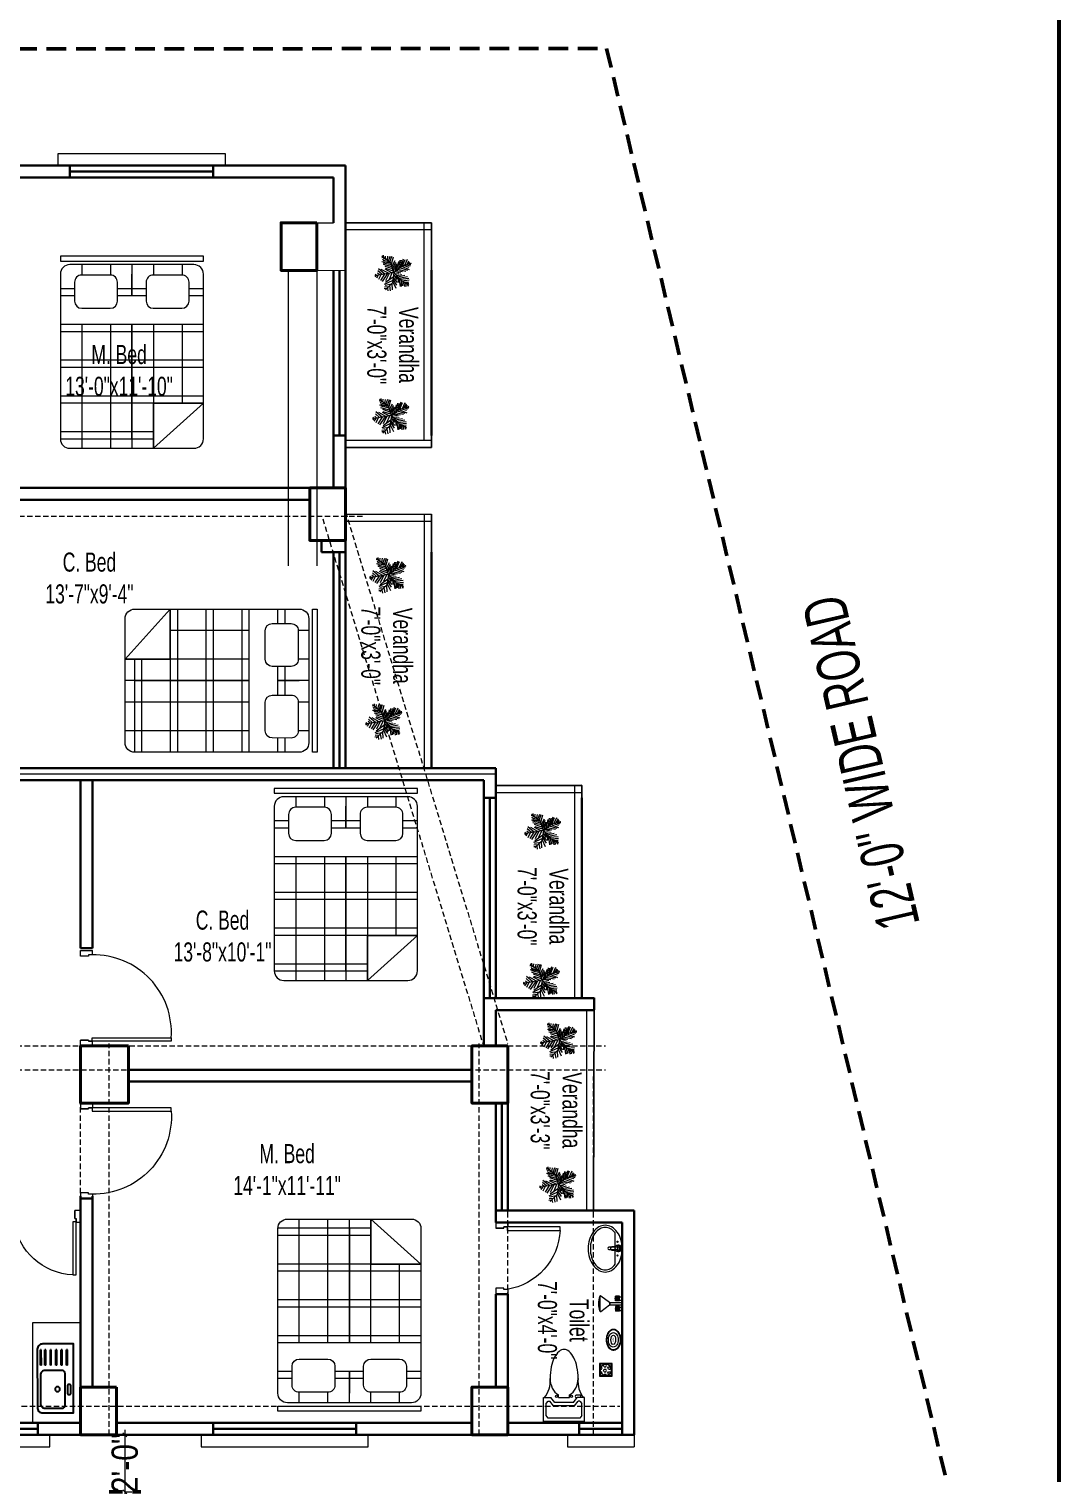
# Model space of a CAD drawing. Header units: inches. Extents: x 64086 to 138972, y -13497 to 16809.
# Drawn here: x 99432 to 99865, y -11975 to -11370 of the extents above; entities that cross this region are included whole.
import ezdxf

# ---------------------------------------------------------------- set-up
doc = ezdxf.new("R2010")
doc.units = ezdxf.units.IN
doc.header["$LTSCALE"] = 0.5
doc.header["$MEASUREMENT"] = 0
doc.header["$PDMODE"] = 2
doc.linetypes.add('DASHED', pattern=[0.75, 0.5, -0.25])
doc.layers.get('0').update_dxf_attribs({"lineweight": 13})
for name, color, linetype, lineweight in [('A-TOIL', 6, 'Continuous', 15), ('BEAM 2', 87, 'Continuous', 15), ('Boundary', 6, 'DASHED', 50), ('BOX', 253, 'Continuous', 15), ('Column', 1, 'Continuous', 40), ('DIM', 5, 'Continuous', 13), ('DOOR', 30, 'Continuous', 20), ('e-tv+tel', 5, 'Continuous', 25), ('eq1', 113, 'Continuous', 25), ('f2', 94, 'Continuous', 25), ('fixture', 24, 'Continuous', 13), ('fur', 42, 'Continuous', 15), ('P-BASIN1', 6, 'Continuous', 15), ('P-COMMODE', 6, 'Continuous', 15), ('P-FLOOR-DRAIN', 4, 'Continuous', 15), ('P-SHOWER', 7, 'Continuous', 15), ('P.cap', 4, 'Continuous', 20), ('plant', 70, 'Continuous', 5), ('railing', 30, 'Continuous', 15), ('Raling', 35, 'Continuous', 20), ('TEXT', 7, 'Continuous', 13), ('Text-2', 7, 'Continuous', 18), ('TEXT-IN', 7, 'Continuous', 15), ('text-s2', 7, 'Continuous', 20), ('WALL', 7, 'Continuous', 30), ('WALL-0', 7, 'Continuous', 18), ('Wall_20', 253, 'Continuous', 20)]:
    doc.layers.add(name, color=color, linetype=linetype, lineweight=lineweight)
doc.layers.add('FURNITURE', color=157, linetype='Continuous')
doc.styles.add('1', font='ARIALN.TTF')
doc.styles.get("Standard").update_dxf_attribs({"font": 'ARIALNB.TTF'})
doc.styles.add('STYLE1', font='ARIALN.TTF', dxfattribs={"width": 0.8})
doc.dimstyles.new('1_8', dxfattribs={"dimtxt": 5, "dimasz": 1.5, "dimexe": 0.18, "dimexo": 0.0625, "dimgap": 0.125, "dimtad": 0, "dimdec": 0, "dimzin": 3, "dimdsep": 46, "dimlunit": 4, "dimtxsty": 'STYLE1', "dimblk": 'D', "dimcen": 3, "dimse1": 1, "dimse2": 1, "dimclrt": 7, "dimadec": 0, "dimazin": 0, "dimtfac": 1, "dimtdec": 0, "dimtix": 1, "dimtmove": 0, "dimatfit": 3, "dimldrblk": 'OPEN90', "dimfxl": 1, "dimtvp": 0.75, "dimtolj": 1, "dimtzin": 0, "dimarcsym": 0})
doc.dimstyles.new('DIM-1-2', dxfattribs={"dimtxt": 8, "dimasz": 1.75, "dimexe": 3, "dimexo": 2, "dimgap": 3, "dimtad": 0, "dimdec": 0, "dimzin": 3, "dimdsep": 46, "dimlunit": 4, "dimtxsty": '1', "dimblk": 'OBLIQUE', "dimcen": 1, "dimdle": 2, "dimclrd": 256, "dimclre": 256, "dimclrt": 256, "dimadec": 0, "dimazin": 0, "dimtfac": 0.75, "dimtdec": 0, "dimtmove": 1, "dimatfit": 3, "dimldrblk": 'OBLIQUE', "dimfxl": 1, "dimtolj": 1, "dimtzin": 0, "dimlwd": -1, "dimlwe": -1, "dimarcsym": 0})
pattern_1 = [(225, (19362.28457, 30685.39488), (-0.0883883476, 0.0883883476), [])]

# ---------------------------------------------------------------- blocks, each defined once
blk = doc.blocks.new('door-3')
at = {"layer": 'railing'}
for p, q in [((98873.42, -21113.88), (98873.42, -21080.69)), ((98873.42, -21080.69), (98874.85, -21080.69)), ((98874.85, -21080.69), (98874.85, -21113.88)), ((98836.75, -21118.64), (98836.75, -21113.64)), ((98838.65, -21113.64), (98836.75, -21113.64)), ((98838.66, -21113.88), (98838.66, -21115.31)), ((98838.66, -21113.88), (98838.66, -21115.31)), ((98874.85, -21113.88), (98873.42, -21113.88)), ((98876.75, -21113.64), (98874.85, -21113.64)), ((98874.85, -21113.88), (98874.85, -21115.31)), ((98874.85, -21115.31), (98874.85, -21113.88)), ((98876.75, -21113.64), (98876.75, -21118.64)), ((98839.13, -21118.64), (98836.75, -21118.64)), ((98838.66, -21115.31), (98839.13, -21115.31)), ((98839.13, -21115.31), (98839.13, -21118.64)), ((98839.13, -21115.31), (98839.13, -21118.64)), ((98874.37, -21115.31), (98874.37, -21118.64)), ((98874.37, -21118.64), (98874.37, -21115.31)), ((98874.37, -21115.31), (98874.85, -21115.31)), ((98876.75, -21118.64), (98874.37, -21118.64))]:
    blk.add_line(p, q, dxfattribs=at)
blk.add_arc((98871.12, -21113.08), 32.47, 85.93431, 181.41618, dxfattribs=at)
blk = doc.blocks.new('toilet d')
at = {"layer": 'railing'}
for p, q in [((98951.72, -21113.88), (98951.72, -21091.64)), ((98951.72, -21091.64), (98953.15, -21091.64)), ((98953.15, -21091.64), (98953.15, -21113.88)), ((98925.06, -21118.64), (98925.06, -21113.64)), ((98927, -21113.64), (98925.06, -21113.64)), ((98926.96, -21113.88), (98926.96, -21115.31)), ((98926.96, -21113.88), (98926.96, -21115.31)), ((98953.15, -21113.88), (98951.72, -21113.88)), ((98955.06, -21113.64), (98953.15, -21113.64)), ((98953.15, -21113.88), (98953.15, -21115.31)), ((98953.15, -21115.31), (98953.15, -21113.88)), ((98955.06, -21113.64), (98955.06, -21118.64)), ((98927.44, -21118.64), (98925.06, -21118.64)), ((98926.96, -21115.31), (98927.44, -21115.31)), ((98927.44, -21115.31), (98927.44, -21118.64)), ((98927.44, -21115.31), (98927.44, -21118.64)), ((98952.68, -21115.31), (98952.68, -21118.64)), ((98952.68, -21118.64), (98952.68, -21115.31)), ((98952.68, -21115.31), (98953.15, -21115.31)), ((98955.06, -21118.64), (98952.68, -21118.64))]:
    blk.add_line(p, q, dxfattribs=at)
blk.add_arc((98953.17, -21118.15), 26.55, 93.11199, 170.74057, dxfattribs=at)
blk = doc.blocks.new('_Oblique')
at = {"color": 0, "linetype": 'ByBlock', "lineweight": -2}
blk.add_line((-0.5, -0.5), (0.5, 0.5), dxfattribs=at)
blk = doc.blocks.new('*D38')
at = {"layer": 'Defpoints', "color": 0, "ltscale": 3, "transparency": 16777216}
for p in [(99472.18, -11959.12), (99472.18, -11983.05), (99472.18, -11983.05)]:
    blk.add_point(p, dxfattribs=at)
at = {"layer": 'TEXT', "ltscale": 3, "transparency": 16777216}
for p, q in [((99472.18, -11959.12), (99469.18, -11959.12)), ((99472.18, -11957.12), (99472.18, -11985.05)), ((99472.18, -11983.05), (99475.18, -11983.05))]:
    blk.add_line(p, q, dxfattribs=at)
at = {"layer": 'TEXT', "ltscale": 3, "transparency": 16777216, "xscale": 1.75, "yscale": 1.75, "zscale": 1.75}
for p, rotation in [((99472.18, -11959.12), 90), ((99472.18, -11983.05), 270)]:
    blk.add_blockref('_Oblique', p, dxfattribs=dict(at, rotation=rotation))
at = {"layer": 'TEXT', "ltscale": 3, "transparency": 16777216, "insert": (99472.18, -11971.08), "char_height": 11, "attachment_point": 5, "rotation": 90, "style": '1'}
blk.add_mtext('\\A1;2\'-0"', dxfattribs=at)
blk = doc.blocks.new('*D39')
at = {"layer": 'Defpoints', "color": 0, "ltscale": 3, "transparency": 16777216}
for p in [(99685.68, -11959.12), (98498.68, -11966.12), (99685.68, -11999.12)]:
    blk.add_point(p, dxfattribs=at)
at = {"layer": 'TEXT', "ltscale": 3, "transparency": 16777216}
for p, q in [((98498.68, -11997.12), (98498.68, -12002.12)), ((99685.68, -11997.12), (99685.68, -12002.12)), ((98496.68, -11999.12), (99070.17, -11999.12)), ((99687.68, -11999.12), (99114.19, -11999.12))]:
    blk.add_line(p, q, dxfattribs=at)
at = {"layer": 'TEXT', "ltscale": 3, "transparency": 16777216, "xscale": 1.75, "yscale": 1.75, "zscale": 1.75, "rotation": 180}
blk.add_blockref('_Oblique', (98498.68, -11999.12), dxfattribs=at)
at = {"layer": 'TEXT', "ltscale": 3, "transparency": 16777216, "xscale": 1.75, "yscale": 1.75, "zscale": 1.75}
blk.add_blockref('_Oblique', (99685.68, -11999.12), dxfattribs=at)
at = {"layer": 'TEXT', "ltscale": 3, "transparency": 16777216, "insert": (99092.18, -11999.12), "char_height": 11, "attachment_point": 5, "style": '1'}
blk.add_mtext('\\A1;98\'-11"', dxfattribs=at)
blk = doc.blocks.new('*D40')
at = {"layer": 'Defpoints', "color": 0, "ltscale": 3, "transparency": 16777216}
for p in [(99685.68, -11959.12), (99724.83, -11983.03), (99685.68, -12000.12)]:
    blk.add_point(p, dxfattribs=at)
at = {"layer": 'TEXT', "ltscale": 3, "transparency": 16777216}
for p, q in [((99685.68, -12000.12), (99683.93, -12000.12)), ((99685.68, -11998.12), (99685.68, -12003.12)), ((99724.83, -12000.12), (99685.68, -12000.12)), ((99724.83, -11998.12), (99724.83, -12003.12)), ((99724.83, -12000.12), (99726.58, -12000.12))]:
    blk.add_line(p, q, dxfattribs=at)
at = {"layer": 'TEXT', "ltscale": 3, "transparency": 16777216, "xscale": 1.75, "yscale": 1.75, "zscale": 1.75}
blk.add_blockref('_Oblique', (99685.68, -12000.12), dxfattribs=at)
at = {"layer": 'TEXT', "ltscale": 3, "transparency": 16777216, "xscale": 1.75, "yscale": 1.75, "zscale": 1.75, "rotation": 180}
blk.add_blockref('_Oblique', (99724.83, -12000.12), dxfattribs=at)
at = {"layer": 'TEXT', "ltscale": 3, "transparency": 16777216, "insert": (99693.25, -12000.12), "char_height": 11, "attachment_point": 5, "style": '1'}
blk.add_mtext('\\A1;3\'-3"', dxfattribs=at)
blk = doc.blocks.new('lilklkl')
at = {"color": 23}
for p, q in [((19201.27, -4998.29), (19141.27, -4998.29)), ((19141.27, -4998.29), (19141.27, -5000.29)), ((19201.27, -5000.29), (19201.27, -4998.29)), ((19141.27, -5000.29), (19201.27, -5000.29)), ((19141.27, -5005.79), (19141.27, -5074.79)), ((19167.27, -5001.79), (19145.27, -5001.79)), ((19197.27, -5001.79), (19162.27, -5001.79)), ((19171.27, -5001.79), (19171.27, -5014.9)), ((19171.27, -5014.9), (19171.27, -5005.79)), ((19201.27, -5074.79), (19201.27, -5005.79)), ((19171.27, -5074.79), (19171.27, -5026.9)), ((19171.27, -5026.9), (19171.27, -5078.79)), ((19145.27, -5078.79), (19175.27, -5078.79)), ((19175.27, -5078.79), (19197.27, -5078.79))]:
    blk.add_line(p, q, dxfattribs=at)
at = {"color": 33}
for p, q in [((19150.27, -5001.79), (19150.27, -5006.19)), ((19162.27, -5001.79), (19162.27, -5006.19)), ((19180.27, -5001.79), (19180.27, -5006.19)), ((19192.27, -5001.79), (19192.27, -5006.19)), ((19147.23, -5011.9), (19141.27, -5011.9)), ((19171.27, -5011.9), (19165.21, -5011.9)), ((19177.23, -5011.9), (19171.27, -5011.9)), ((19201.27, -5011.9), (19195.21, -5011.9)), ((19147.24, -5014.9), (19141.27, -5014.9)), ((19171.27, -5014.9), (19165.2, -5014.9)), ((19177.24, -5014.9), (19171.27, -5014.9)), ((19201.27, -5014.9), (19195.2, -5014.9)), ((19171.27, -5026.9), (19141.27, -5026.9)), ((19171.27, -5029.9), (19141.27, -5029.9)), ((19150.27, -5026.9), (19150.27, -5078.79)), ((19162.27, -5026.9), (19162.27, -5078.79)), ((19201.27, -5026.9), (19171.27, -5026.9)), ((19201.27, -5029.9), (19171.27, -5029.9)), ((19180.27, -5026.9), (19180.27, -5078.79)), ((19192.27, -5026.9), (19192.27, -5059.9)), ((19171.27, -5041.9), (19141.27, -5041.9)), ((19201.27, -5041.9), (19171.27, -5041.9)), ((19171.27, -5044.9), (19141.27, -5044.9)), ((19201.27, -5044.9), (19171.27, -5044.9)), ((19171.27, -5056.9), (19141.27, -5056.9)), ((19171.27, -5059.9), (19141.27, -5059.9)), ((19201.27, -5056.9), (19171.27, -5056.9)), ((19201.27, -5059.9), (19171.27, -5059.9)), ((19171.27, -5071.9), (19141.27, -5071.9)), ((19180.27, -5071.9), (19171.27, -5071.9)), ((19171.27, -5074.9), (19141.27, -5074.9)), ((19180.27, -5074.9), (19171.27, -5074.9))]:
    blk.add_line(p, q, dxfattribs=at)
at = {"color": 40}
for p, q in [((19147.23, -5009.2), (19147.24, -5017.1)), ((19162.21, -5006.19), (19150.23, -5006.19)), ((19165.2, -5017.09), (19165.21, -5009.2)), ((19177.23, -5009.2), (19177.24, -5017.1)), ((19192.21, -5006.19), (19180.23, -5006.19)), ((19195.2, -5017.09), (19195.21, -5009.2)), ((19150.24, -5020.09), (19162.2, -5020.09)), ((19180.24, -5020.09), (19192.2, -5020.09))]:
    blk.add_line(p, q, dxfattribs=at)
at = {"color": 23}
for centre, start, end in [((19145.27, -5005.79), 90, 180), ((19197.27, -5005.79), 0, 90), ((19145.27, -5074.79), 180, 270), ((19197.27, -5074.79), 270, 0)]:
    blk.add_arc(centre, 4, start, end, dxfattribs=at)
at = {"color": 40}
for centre, start, end in [((19150.23, -5009.19), 90, 180.14142), ((19162.21, -5009.19), 359.89747, 90), ((19180.23, -5009.19), 90, 180.14142), ((19192.21, -5009.19), 359.89747, 90), ((19150.24, -5017.09), 180.14142, 270), ((19162.2, -5017.09), 270, 359.89747), ((19180.24, -5017.09), 180.14142, 270), ((19192.2, -5017.09), 270, 359.89747)]:
    blk.add_arc(centre, 3, start, end, dxfattribs=at)
at = {"layer": 'DOOR'}
for p, q in [((19201.27, -5059.9), (19180.27, -5078.79)), ((19180.27, -5078.79), (19180.27, -5059.9)), ((19180.27, -5059.9), (19201.27, -5059.9))]:
    blk.add_line(p, q, dxfattribs=at)
blk = doc.blocks.new('A$C32C23EB6')
at = {"layer": 'fur'}
blk.add_blockref('lilklkl', (-19141.27, 5078.79), dxfattribs=at)
blk = doc.blocks.new('p-basin11')
at = {"lineweight": 13}
for p, q in [((-7.44, 1.49), (7.15, 1.49)), ((-0.49, 4.45), (-0.49, 0.85)), ((0.5, 0.86), (0.5, 4.45))]:
    blk.add_line(p, q, dxfattribs=at)
for centre, radius in [((-3.35, 0.44), 0.298), ((-0.08, 2.58), 0.99), ((0, 0), 0.495), ((3.06, 0.44), 0.298)]:
    blk.add_circle(centre, radius, dxfattribs=at)
for centre, radius, start, end in [((-0.15, -0.85), 14.92, 90, 106.76473), ((-0.15, -0.85), 14.92, 73.23527, 90), ((-5.2, 6.16), 5.84, 150.3366, 180), ((-2.77, 4.78), 8.63, 126.02737, 150.3366), ((-5.2, 6.16), 4.85, 150.3366, 180), ((-5.2, 6.16), 4.85, 150.3366, 180), ((-2.77, 4.78), 7.64, 126.02737, 150.3366), ((-2.77, 4.78), 7.64, 126.02737, 150.3366), ((-1.18, 2.6), 11.33, 106.76473, 126.02737), ((-1.18, 2.6), 10.34, 106.76473, 126.02737), ((-1.18, 2.6), 10.34, 106.76473, 126.02737), ((-0.15, -0.85), 13.93, 90, 106.76473), ((-0.15, -0.85), 13.93, 90, 106.76473), ((-0.15, -0.85), 13.93, 73.23527, 90), ((-0.15, -0.85), 13.93, 73.23527, 90), ((0.89, 2.6), 10.34, 53.97263, 73.23527), ((0.89, 2.6), 10.34, 53.97263, 73.23527), ((0.89, 2.6), 11.33, 53.97263, 73.23527), ((2.48, 4.78), 7.64, 29.6634, 53.97263), ((2.48, 4.78), 8.63, 29.6634, 53.97263), ((4.9, 6.16), 4.85, 0, 29.6634), ((4.9, 6.16), 4.85, 360, 29.6634), ((4.9, 6.16), 5.84, 0, 29.6634), ((-5.2, 6.16), 5.84, 180, 209.6634), ((-2.77, 7.54), 8.63, 209.6634, 233.97263), ((-5.2, 6.16), 4.85, 180, 209.6634), ((-2.77, 7.54), 7.64, 209.6634, 232.29998), ((-1.18, 9.72), 11.33, 233.97263, 253.23527), ((0, 0), 1.48, 109.6514, 70.3603), ((0, 0), 0.99, 120.3431, 59.7554), ((0, 4.45), 0.495, 0, 180), ((0.89, 9.72), 11.33, 286.76473, 306.02737), ((2.48, 7.54), 7.64, 307.70002, 330.3366), ((2.48, 7.54), 8.63, 306.02737, 330.3366), ((4.9, 6.16), 4.85, 330.3366, 0), ((4.9, 6.16), 5.84, 330.3366, 0), ((-0.15, 13.16), 14.92, 253.23527, 270), ((-0.15, 13.16), 14.92, 270, 286.76473)]:
    blk.add_arc(centre, radius, start, end, dxfattribs=at)
blk = doc.blocks.new('pp-sh')
at = {"ltscale": 0.01}
h = blk.add_hatch(dxfattribs=at)
h.set_pattern_fill('ANSI31', color=256, style=0)
h.set_pattern_definition(pattern_1)
h.paths.add_polyline_path([(18743.58, 25839.35), (18749.1, 25839.35, 0.199471)])
h = blk.add_hatch(dxfattribs=at)
h.set_pattern_fill('ANSI31', color=256, style=0)
h.set_pattern_definition(pattern_1)
h.paths.add_polyline_path([(18745.89, 25835.65), (18746.8, 25835.65, -0.163612), (18746.84, 25835.78), (18745.84, 25835.78, -0.163612)])
for p, q in [((18743.4, 25839), (18745.84, 25835.78)), ((18749.1, 25839.35), (18743.58, 25839.35)), ((18749.28, 25839), (18746.84, 25835.78)), ((18745.28, 25833.51), (18743.51, 25833.51)), ((18743.51, 25832.08), (18743.51, 25833.51)), ((18743.95, 25832.08), (18743.95, 25833.51)), ((18744.54, 25833.62), (18744.26, 25833.62)), ((18744.26, 25833.59), (18744.26, 25833.62)), ((18744.4, 25833.59), (18744.4, 25833.62)), ((18744.4, 25832.08), (18744.4, 25833.51)), ((18744.54, 25833.59), (18744.54, 25833.62)), ((18744.84, 25832.08), (18744.84, 25833.51)), ((18745.28, 25832.08), (18745.28, 25833.51)), ((18746.84, 25835.78), (18745.84, 25835.78)), ((18746.8, 25835.65), (18745.89, 25835.65)), ((18745.89, 25835.65), (18745.89, 25831.13)), ((18746.8, 25835.65), (18746.8, 25831.13)), ((18747.4, 25832.08), (18747.4, 25833.51)), ((18747.4, 25833.51), (18749.17, 25833.51)), ((18747.84, 25832.08), (18747.84, 25833.51)), ((18748.15, 25833.59), (18748.15, 25833.62)), ((18748.15, 25833.62), (18748.42, 25833.62)), ((18748.29, 25833.59), (18748.29, 25833.62)), ((18748.29, 25832.08), (18748.29, 25833.51)), ((18748.42, 25833.59), (18748.42, 25833.62)), ((18748.73, 25832.08), (18748.73, 25833.51)), ((18749.17, 25832.08), (18749.17, 25833.51)), ((18745.28, 25832.08), (18743.51, 25832.08)), ((18743.8, 25832.04), (18743.8, 25831.13)), ((18748.88, 25831.13), (18743.8, 25831.13)), ((18744.99, 25832.04), (18744.99, 25831.13)), ((18746.8, 25831.13), (18745.89, 25831.13)), ((18747.4, 25832.08), (18749.17, 25832.08)), ((18747.69, 25832.04), (18747.69, 25831.13)), ((18748.88, 25832.04), (18748.88, 25831.13))]:
    blk.add_line(p, q, dxfattribs=at)
for centre, radius, start, end in [((18743.58, 25839.13), 0.222, 90, 216.0286), ((18746.34, 25832.71), 7.19, 67.4384, 112.5616), ((18749.1, 25839.13), 0.222, 323.9714, 90), ((18743.73, 25832.87), 0.68, 70.9882, 109.0118), ((18743.73, 25833.55), 0, 152.3346, 180), ((18744.4, 25832.37), 1.22, 68.7379, 111.2621), ((18744.18, 25832.87), 0.68, 70.9882, 109.0118), ((18744.62, 25832.87), 0.68, 70.9882, 109.0118), ((18745.06, 25832.87), 0.68, 70.9882, 109.0118), ((18745.67, 25835.65), 0.222, 0, 37.1678), ((18747.02, 25835.65), 0.222, 142.8322, 180), ((18747.62, 25832.87), 0.68, 70.9882, 109.0118), ((18748.29, 25832.37), 1.22, 68.7379, 111.2621), ((18748.06, 25832.87), 0.68, 70.9882, 109.0118), ((18748.51, 25832.87), 0.68, 70.9882, 109.0118), ((18748.95, 25832.87), 0.68, 70.9882, 109.0118), ((18748.95, 25833.55), 0, 0, 27.6654), ((18743.73, 25832.72), 0.68, 250.9882, 289.0118), ((18744.18, 25832.72), 0.68, 250.9882, 289.0118), ((18744.62, 25832.72), 0.68, 250.9882, 289.0118), ((18745.06, 25832.72), 0.68, 250.9882, 289.0118), ((18747.62, 25832.72), 0.68, 250.9882, 289.0118), ((18748.06, 25832.72), 0.68, 250.9882, 289.0118), ((18748.51, 25832.72), 0.68, 250.9882, 289.0118), ((18748.95, 25832.72), 0.68, 250.9882, 289.0118)]:
    blk.add_arc(centre, radius, start, end, dxfattribs=at)
blk = doc.blocks.new('RY')
at = {"layer": 'fixture'}
for p, q in [((227073.05, -59649.09), (227072.37, -59649.09)), ((227073.05, -59649.32), (227072.43, -59649.32)), ((227073.05, -59649.54), (227072.48, -59649.54)), ((227073.05, -59652.62), (227073.05, -59649.09)), ((227072.39, -59652.62), (227073.05, -59652.62)), ((227073.05, -59652.4), (227072.45, -59652.4)), ((227073.05, -59652.18), (227072.49, -59652.18)), ((227073.05, -59649.76), (227072.52, -59649.76)), ((227073.05, -59651.96), (227072.54, -59651.96)), ((227073.05, -59649.98), (227072.56, -59649.98)), ((227073.05, -59651.74), (227072.57, -59651.74)), ((227073.05, -59650.2), (227072.59, -59650.2)), ((227073.05, -59651.52), (227072.59, -59651.52)), ((227073.05, -59650.42), (227072.61, -59650.42)), ((227073.05, -59651.3), (227072.61, -59651.3)), ((227073.05, -59650.64), (227072.62, -59650.64)), ((227073.05, -59651.08), (227072.62, -59651.08)), ((227073.05, -59650.86), (227072.63, -59650.86))]:
    blk.add_line(p, q, dxfattribs=at)
at = {"layer": 'fixture', "color": 37}
blk.add_ellipse((227069.56, -59650.94), major_axis=(0.03, 1.96), ratio=0.508227, dxfattribs=at)
at = {"layer": 'fixture'}
for points, knots in [([(227069.67, -59655.34), (227070.14, -59655.34), (227070.61, -59655.17), (227071.49, -59654.46), (227071.88, -59653.92), (227072.44, -59652.6), (227072.61, -59651.83), (227072.64, -59650.26), (227072.52, -59649.46), (227072.02, -59648.09), (227071.65, -59647.51), (227070.8, -59646.71), (227070.32, -59646.49), (227069.39, -59646.39), (227068.91, -59646.52), (227068.01, -59647.13), (227067.6, -59647.62), (227066.98, -59648.88), (227066.78, -59649.63), (227066.67, -59651.2), (227066.76, -59652), (227067.19, -59653.43), (227067.53, -59654.05), (227068.36, -59654.94), (227068.83, -59655.21), (227069.42, -59655.33), (227069.54, -59655.34), (227069.67, -59655.34)], [0, 0, 0, 0, 0.512242, 0.512242, 1.024485, 1.024485, 1.536727, 1.536727, 2.04897, 2.04897, 2.561212, 2.561212, 3.073455, 3.073455, 3.585697, 3.585697, 4.09794, 4.09794, 4.610182, 4.610182, 5.122425, 5.122425, 5.634667, 5.634667, 6.14691, 6.14691, 6.283185, 6.283185, 6.283185, 6.283185]), ([(227069.67, -59655.14), (227070.05, -59655.14), (227070.44, -59655.01), (227071.19, -59654.47), (227071.55, -59654.05), (227072.1, -59652.97), (227072.3, -59652.32), (227072.46, -59650.96), (227072.43, -59650.24), (227072.15, -59648.92), (227071.9, -59648.32), (227071.27, -59647.37), (227070.89, -59647.03), (227070.12, -59646.65), (227069.74, -59646.59), (227068.97, -59646.73), (227068.58, -59646.93), (227067.86, -59647.63), (227067.53, -59648.13), (227067.07, -59649.31), (227066.93, -59650), (227066.89, -59651.43), (227067, -59652.18), (227067.43, -59653.43), (227067.73, -59653.96), (227068.41, -59654.72), (227068.79, -59654.96), (227069.34, -59655.12), (227069.5, -59655.14), (227069.67, -59655.14)], [0, 0, 0, 0, 0.466932, 0.466932, 0.933864, 0.933864, 1.400796, 1.400796, 1.867727, 1.867727, 2.334659, 2.334659, 2.801591, 2.801591, 3.268523, 3.268523, 3.735455, 3.735455, 4.202387, 4.202387, 4.669318, 4.669318, 5.165008, 5.165008, 5.62593, 5.62593, 6.080806, 6.080806, 6.283185, 6.283185, 6.283185, 6.283185])]:
    blk.add_open_spline(points, degree=3, knots=knots, dxfattribs=at)
at = {"layer": 'fixture', "color": 37}
blk.add_open_spline([(227069.6, -59647.92), (227069.34, -59647.91), (227069.09, -59647.98), (227068.25, -59648.39), (227067.93, -59648.94), (227067.55, -59650.04), (227067.47, -59650.66), (227067.53, -59651.62), (227067.59, -59651.97), (227067.78, -59652.58), (227067.9, -59652.86), (227068.21, -59653.33), (227068.41, -59653.53), (227068.88, -59653.84), (227069.16, -59653.93), (227069.74, -59653.97), (227070.04, -59653.9), (227070.53, -59653.65), (227070.73, -59653.47), (227071.05, -59653.09), (227071.17, -59652.88), (227071.47, -59652.22), (227071.57, -59651.72), (227071.64, -59650.73), (227071.6, -59650.22), (227071.4, -59649.43), (227071.28, -59649.13), (227070.94, -59648.58), (227070.71, -59648.32), (227070.17, -59648.01), (227069.9, -59647.92), (227069.6, -59647.92)], degree=3, knots=[0, 0, 0, 0, 0.251826, 0.251826, 0.981976, 0.981976, 1.712126, 1.712126, 2.138681, 2.138681, 2.508948, 2.508948, 2.825837, 2.825837, 3.120106, 3.120106, 3.414376, 3.414376, 3.708645, 3.708645, 4.002915, 4.002915, 4.608496, 4.608496, 5.214077, 5.214077, 5.606251, 5.606251, 5.998425, 5.998425, 6.283185, 6.283185, 6.283185, 6.283185], dxfattribs=at)
at = {"layer": 'fixture', "color": 37, "text_generation_flag": 4}
blk.add_text('Lux ', height=0.75, rotation=90, dxfattribs=at).set_placement((227069.24, -59651.81))
blk = doc.blocks.new('*X21')
at = {"color": 0}
for p, q in [((349.22, 2157.49), (349.37, 2157.49)), ((349.37, 2156.4), (349.69, 2156.94)), ((349.69, 2156.94), (349.37, 2157.49)), ((350.31, 2158.03), (350.62, 2158.57)), ((350.62, 2157.49), (350.31, 2158.03)), ((350.62, 2158.57), (351.25, 2158.57)), ((350.62, 2157.49), (351.25, 2157.49)), ((351.56, 2158.03), (351.25, 2158.57)), ((351.25, 2157.49), (351.56, 2158.03)), ((352.19, 2156.94), (352.5, 2157.49)), ((352.5, 2156.4), (352.19, 2156.94)), ((352.5, 2157.49), (353.12, 2157.49)), ((353.12, 2156.4), (353.44, 2156.94)), ((353.44, 2156.94), (353.12, 2157.49)), ((348.86, 2156.4), (349.37, 2156.4)), ((349, 2155.32), (349.37, 2155.32)), ((349.69, 2154.78), (349.37, 2155.32)), ((349.51, 2154.48), (349.69, 2154.78)), ((350.31, 2155.86), (350.62, 2156.4)), ((350.62, 2155.32), (350.31, 2155.86)), ((350.41, 2153.86), (350.62, 2154.24)), ((350.62, 2156.4), (351.25, 2156.4)), ((350.62, 2155.32), (351.25, 2155.32)), ((350.62, 2154.24), (351.25, 2154.24)), ((351.56, 2155.86), (351.25, 2156.4)), ((351.25, 2155.32), (351.56, 2155.86)), ((351.56, 2153.7), (351.25, 2154.24)), ((351.56, 2153.69), (351.56, 2153.7)), ((352.19, 2154.78), (352.5, 2155.32)), ((352.5, 2154.24), (352.19, 2154.78)), ((352.5, 2156.4), (353.12, 2156.4)), ((352.5, 2155.32), (353.12, 2155.32)), ((352.5, 2154.24), (352.92, 2154.24)), ((353.43, 2154.79), (353.12, 2155.32))]:
    blk.add_line(p, q, dxfattribs=at)
blk = doc.blocks.new('P-FLOOR')
at = {"layer": 'P-FLOOR-DRAIN'}
for points in [[(-2.08, 5.48), (-2.08, 0.98), (2.42, 0.98), (2.42, 5.48)], [(-1.85, 5.25), (-1.85, 1.2), (2.2, 1.2), (2.2, 5.25)]]:
    blk.add_lwpolyline(points, close=True, dxfattribs=at)
blk.add_circle((0.17, 3.23), 2.02, dxfattribs=at)
at = {"layer": 'P-FLOOR-DRAIN', "xscale": 0.8, "yscale": 0.8, "zscale": 0.8, "rotation": 270}
blk.add_blockref('*X21', (-1724.74, 284.25), dxfattribs=at)
blk = doc.blocks.new('A$C3B0820DD')
at = {"layer": 'A-TOIL'}
for p, q in [((0, 26.47), (0, 17.65)), ((0, 26.47), (15.1, 26.47)), ((1.03, 24.26), (1.72, 25.14)), ((1.03, 24.26), (1.03, 19.85)), ((1.72, 25.14), (13.38, 25.14)), ((13.38, 25.14), (14.07, 24.26)), ((14.07, 24.26), (14.07, 19.85)), ((15.1, 26.47), (15.1, 17.65)), ((0, 17.65), (2.74, 17.65)), ((1.72, 18.97), (1.03, 19.85)), ((1.37, 17.65), (1.37, 16.76)), ((1.37, 16.76), (3.09, 16.76)), ((1.72, 18.97), (2.32, 18.97)), ((3.69, 20.73), (2.32, 18.97)), ((4.12, 19.41), (2.74, 17.65)), ((3.09, 17.65), (2.74, 17.65)), ((3.69, 20.73), (11.41, 20.73)), ((4.12, 19.41), (10.98, 19.41)), ((5.49, 17.65), (5.49, 16.65)), ((9.61, 17.65), (5.49, 17.65)), ((9.61, 17.65), (9.61, 16.65)), ((10.98, 19.41), (12.35, 17.65)), ((11.41, 20.73), (12.78, 18.97)), ((15.1, 17.65), (12.35, 17.65)), ((13.38, 18.97), (12.78, 18.97)), ((14.07, 19.85), (13.38, 18.97))]:
    blk.add_line(p, q, dxfattribs=at)
for centre, major_axis, start_param, end_param in [((-3.71, 11.66), (0, 7.94), 4.576272, 5.566047), ((7.55, 10.59), (0, 6.62), 0.411517, 1.570796), ((3.09, 17.2), (0, 0.441), 3.141593, 6.283185), ((4.8, 17.2), (0, 0.441), 4.712389, 10.995574), ((7.55, 10.59), (0, 6.62), -1.570796, -0.411517), ((10.29, 17.2), (0, 0.441), 4.712389, 10.995574), ((18.81, 11.66), (0, 7.94), 0.717138, 1.706913), ((15.53, 10.59), (0, 16.88), 1.570797, 1.824118), ((11.59, 9.28), (0, 11.65), 1.824118, 2.129396), ((3.5, 9.28), (0, 11.65), 4.153789, 4.459067), ((-0.44, 10.59), (0, 16.88), 4.459068, 4.712388), ((9.11, 7.28), (0, 7.88), 2.129396, 2.556312), ((7.55, 4.25), (0, 4.25), 2.556313, 3.141592), ((7.55, 4.25), (0, 4.25), 3.141593, 3.726873), ((5.99, 7.28), (0, 7.88), 3.726874, 4.153789)]:
    blk.add_ellipse(centre, major_axis=major_axis, ratio=0.777778, start_param=start_param, end_param=end_param, dxfattribs=at)
blk = doc.blocks.new('RFG')
at = {"layer": 'eq1'}
for p, q in [((58975.63, -1234.82), (58975.16, -1234.82)), ((58978, -1234.82), (58977.52, -1234.82)), ((58980.84, -1234.82), (58980.36, -1234.82)), ((58983.67, -1234.82), (58983.2, -1234.82)), ((58986.51, -1234.82), (58986.04, -1234.82)), ((58989.35, -1234.82), (58988.88, -1234.82)), ((58975.63, -1242.84), (58975.16, -1242.84)), ((58978, -1242.84), (58977.52, -1242.84)), ((58980.84, -1242.84), (58980.36, -1242.84)), ((58983.67, -1242.84), (58983.2, -1242.84)), ((58986.51, -1242.84), (58986.04, -1242.84)), ((58989.35, -1242.84), (58988.88, -1242.84))]:
    blk.add_line(p, q, dxfattribs=at)
for points in [[(58976.37, -1209.78), (58992.47, -1209.78), (58992.45, -1245.97), (58976.37, -1245.97, -0.414214), (58973.53, -1243.14), (58973.53, -1212.62, -0.414214)], [(58988.15, -1221.65), (58988.15, -1230.22, -0.414214), (58986.26, -1232.11), (58977.49, -1232.11, -0.414214), (58975.12, -1229.74), (58975.12, -1214.61, -0.414214), (58977.49, -1212.24), (58986.26, -1212.24, -0.414214), (58988.15, -1214.13)], [(58990.06, -1219.46), (58990.42, -1219.46, -0.414214), (58991.13, -1220.17), (58991.13, -1223.99, -0.414214), (58990.42, -1224.7), (58990.06, -1224.7, -0.414214), (58989.35, -1223.99), (58989.35, -1220.17, -0.414214)]]:
    blk.add_lwpolyline(points, format="xyb", close=True, dxfattribs=at)
for points in [[(58975.16, -1234.82), (58975.16, -1242.84)], [(58975.63, -1234.82), (58975.63, -1242.84)], [(58977.52, -1234.82), (58977.52, -1242.84)], [(58978, -1234.82), (58978, -1242.84)], [(58980.36, -1234.82), (58980.36, -1242.84)], [(58980.84, -1234.82), (58980.84, -1242.84)], [(58983.2, -1234.82), (58983.2, -1242.84)], [(58983.67, -1234.82), (58983.67, -1242.84)], [(58986.04, -1234.82), (58986.04, -1242.84)], [(58986.51, -1234.82), (58986.51, -1242.84)], [(58988.88, -1234.82), (58988.88, -1242.84)], [(58989.35, -1234.82), (58989.35, -1242.84)]]:
    blk.add_lwpolyline(points, dxfattribs=at)
blk.add_circle((58984.09, -1222.25), 1.28, dxfattribs=at)
blk = doc.blocks.new('*U13')
for p, q in [((-185.1152, 1008.5578), (-553.1612, 1185.4942)), ((-221.9198, 1197.3052), (-433.5526, 1338.8594)), ((-258.7244, 1362.456), (-332.3336, 1421.4348)), ((0, 0), (-266.7, 1447.8)), ((-231.1146, 1315.2628), (-166.7002, 1421.4348)), ((-194.31, 1102.9442), (-65.4812, 1256.284)), ((-148.3106, 914.1968), (118.5418, 1220.9018)), ((-129.8956, 701.8528), (265.7602, 1185.4942)), ((-1206.4492, 501.3198), (-1418.082, 465.9376)), ((-1031.621, 347.98), (-1399.667, 277.1902)), ((-800.1, 114.3), (-1333.5, 647.7)), ((-847.598, 159.2326), (-1326.0578, 135.636)), ((-1234.059, 536.7274), (-1252.4486, 737.2604)), ((-718.7946, 88.4682), (-1215.644, -147.447)), ((-1105.2302, 725.4494), (-1077.6458, 395.1732)), ((-976.4268, 666.4706), (-884.4026, 194.6402)), ((-543.9664, 76.6572), (-967.2066, -206.4512)), ((-902.8176, 713.6638), (-617.5756, 100.2538)), ((0, 0), (-800.1, 114.3)), ((-369.1382, 53.086), (-783.1836, 642.874)), ((-405.9428, 53.086), (-764.794, -241.8334)), ((-93.091, 489.5342), (-700.3796, 902.3858)), ((-129.8956, 713.6638), (-626.7704, 1032.1544)), ((-617.5756, 607.4918), (-74.7014, 347.98)), ((0, 0), (-571.5, -495.3)), ((-166.7002, 29.4894), (-543.9664, -206.4512)), ((-525.5514, 347.98), (-28.6766, 123.8504)), ((-74.7014, 418.7444), (219.7608, 961.39)), ((-28.6766, 171.0436), (228.9556, 678.2816)), ((0, 0), (685.8, 228.6)), ((0, 0), (457.2, -571.5)), ((100.1268, 41.275), (284.1498, 619.2774)), ((164.5412, 41.275), (661.416, -218.2368)), ((256.5654, 88.4682), (449.7832, 666.4706)), ((284.1498, 88.4682), (781.0246, -147.447)), ((412.9786, 147.447), (587.8068, 796.2392)), ((458.978, 147.447), (891.4384, -88.4682)), ((560.197, 182.8292), (698.2206, 819.8358)), ((615.4166, 194.6402), (1185.8752, 41.275)), ((685.8, 228.6), (1219.2, 914.4)), ((689.0258, 230.0224), (790.2448, 914.1968)), ((753.4148, 312.5978), (1222.6798, 159.2326)), ((808.6344, 784.4282), (827.0494, 418.7444)), ((845.439, 418.7444), (1241.0948, 277.1902)), ((891.4384, 831.6214), (946.658, 572.1096)), ((919.0482, 501.3198), (1222.6798, 454.152)), ((983.4626, 867.0036), (1066.2666, 725.4494)), ((1029.462, 654.685), (1241.0948, 631.0884)), ((1112.2914, 760.8316), (1296.3144, 784.4282)), ((1121.4862, 925.9824), (1149.0706, 831.6214)), ((-442.7474, -383.3876), (-1086.8406, -477.7486)), ((-718.7946, -737.2604), (-1086.8406, -796.2392)), ((-617.5756, -548.5384), (-1077.6458, -560.324)), ((-783.1836, -867.029), (-1077.6458, -902.4112)), ((-875.2078, -1008.5832), (-1040.8412, -1079.3476)), ((-681.9646, -666.496), (-1022.4262, -654.685)), ((-571.5, -495.3), (-952.5, -1143)), ((-829.2084, -937.7934), (-810.7934, -1126.5408)), ((-387.5278, -324.4088), (-764.794, -324.4088)), ((-737.1842, -784.4536), (-709.5744, -1114.7298)), ((-635.9652, -607.5172), (-580.771, -1150.1374)), ((-525.5514, -465.963), (-451.9422, -1126.5408)), ((-166.7002, -147.447), (-507.1618, -253.619)), ((-433.5526, -383.3876), (-323.1134, -1020.3688)), ((-341.5284, -289.0012), (-221.9198, -831.6214)), ((-240.3094, -218.2368), (-157.5054, -595.7062)), ((-120.7008, -88.4682), (-93.091, -371.5766)), ((63.3222, -76.6826), (-37.8714, -513.1308)), ((44.9326, -64.897), (615.4166, -241.8334)), ((127.7366, -159.258), (54.1274, -654.685)), ((228.9556, -289.0012), (90.932, -914.1968)), ((357.759, -430.5554), (164.5412, -1020.3688)), ((192.151, -230.0224), (817.8292, -371.5766)), ((458.978, -572.1096), (210.5406, -1161.923)), ((311.7596, -383.3876), (937.4378, -477.7486)), ((514.1976, -772.6426), (403.7838, -1138.3264)), ((412.9786, -501.3452), (919.0482, -583.9206)), ((457.2, -571.5), (685.8, -1333.5)), ((468.1982, -572.1096), (1029.462, -737.2604)), ((486.5878, -642.8994), (983.4626, -843.4324)), ((578.612, -961.39), (495.7826, -1232.7128)), ((541.8074, -831.6214), (992.6574, -1032.1544)), ((578.612, -973.1756), (873.0488, -1138.3264)), ((624.6114, -1161.923), (587.8068, -1291.6916)), ((624.6114, -1102.9442), (781.0246, -1209.1162)), ((679.8056, -1268.095), (716.6102, -1291.6916))]:
    blk.add_line(p, q)
blk = doc.blocks.new('D')
at = {"layer": 'DIM'}
for q in [(-1.125, 0), (0, 1.125), (1.125, 0), (0, -1.125)]:
    blk.add_line((0, 0), q, dxfattribs=at)
at = {"layer": 'DIM', "color": 6, "const_width": 0.375}
blk.add_lwpolyline([(-0.1875, 0, 1), (0.1875, 0, 1)], format="xyb", close=True, dxfattribs=at)
blk = doc.blocks.new('*D47')
at = {"layer": 'Defpoints', "color": 0, "transparency": 16777216}
for p in [(71204.6, -11684.75), (71193.77, -11806.11), (99510, -11806.11)]:
    blk.add_point(p, dxfattribs=at)
at = {"layer": 'text-s2', "color": 0, "lineweight": -2, "transparency": 16777216}
blk.add_line((71193.77, -11686.25), (71193.77, -11804.61), dxfattribs=at)
at = {"layer": 'text-s2', "color": 0, "lineweight": -2, "transparency": 16777216, "xscale": 1.5, "yscale": 1.5, "zscale": 1.5}
for p, rotation in [((71193.77, -11684.75), 90), ((71193.77, -11806.11), 270)]:
    blk.add_blockref('D', p, dxfattribs=dict(at, rotation=rotation))
at = {"layer": 'text-s2', "color": 7, "transparency": 16777216, "insert": (71189.94, -11745.43), "char_height": 5, "attachment_point": 5, "rotation": 90, "style": 'STYLE1'}
blk.add_mtext('\\A1;10\'-1"', dxfattribs=at)
blk = doc.blocks.new('_Open90')
at = {"layer": 'DIM', "color": 0, "lineweight": -2}
for p, q in [((0, 0), (-1, 0)), ((-0.5, 0.5), (0, 0)), ((0, 0), (-0.5, -0.5))]:
    blk.add_line(p, q, dxfattribs=at)

msp = doc.modelspace()

# ---------------------------------------------------------------- linework, layer by layer
at = {"layer": 'BEAM 2', "linetype": 'DASHED', "ltscale": 9}
for p, q in [((99564.68, -11427.09), (98498.68, -11427.09)), ((98544.68, -11427.09), (99564.68, -11427.09)), ((99564.68, -11562.24), (98498.68, -11562.24)), ((99564.68, -11572.24), (99632.68, -11795.11)), ((99571.82, -11574.24), (98505.82, -11574.24)), ((99555.11, -11575.16), (99622.22, -11795.11)), ((98498.68, -11796.11), (99673.68, -11796.11)), ((99453.65, -11959.11), (99453.65, -11795.11)), ((99465.65, -11959.11), (99465.65, -11795.11)), ((99620.68, -11959.11), (99620.68, -11795.11)), ((98498.69, -11806.11), (99673.68, -11806.11)), ((99632.68, -11959.11), (99632.68, -11808.93)), ((99668.68, -11959.11), (99668.68, -11808.93)), ((99111.67, -11947.11), (99679.68, -11947.11)), ((99111.67, -11959.11), (99679.68, -11959.11))]:
    msp.add_line(p, q, dxfattribs=at)
at = {"layer": 'Boundary', "color": 1, "ltscale": 33}
msp.add_lwpolyline([(99674.11, -11378.04), (99817.7, -11983.02), (98473.7, -11983.12), (98474.11, -11379.12), (99674.11, -11378.04)], dxfattribs=at)
at = {"layer": 'BOX', "const_width": 1.73}
msp.add_lwpolyline([(99863.8, -11247.62), (98401.61, -11247.62), (98401.61, -12281.61), (99863.8, -12281.61)], close=True, dxfattribs=at)
at = {"layer": 'Column'}
for points in [[(99564.68, -11562.25), (99549.68, -11562.25), (99549.68, -11584.25), (99564.68, -11584.25)], [(99473.65, -11796.12), (99453.65, -11796.12), (99453.65, -11820.12), (99473.65, -11820.12)], [(99473.65, -11796.12), (99453.65, -11796.12), (99453.65, -11820.12), (99473.65, -11820.12)], [(99632.68, -11796.12), (99617.68, -11796.12), (99617.68, -11820.12), (99632.68, -11820.12)], [(99632.68, -11796.12), (99617.68, -11796.12), (99617.68, -11820.12), (99632.68, -11820.12)], [(99468.65, -11939.12), (99453.65, -11939.12), (99453.65, -11959.12), (99468.65, -11959.12)], [(99468.65, -11939.12), (99453.65, -11939.12), (99453.65, -11959.12), (99468.65, -11959.12)], [(99468.65, -11939.12), (99453.65, -11939.12), (99453.65, -11959.12), (99468.65, -11959.12)], [(99632.68, -11939.12), (99617.68, -11939.12), (99617.68, -11959.12), (99632.68, -11959.12)], [(99632.68, -11939.12), (99617.68, -11939.12), (99617.68, -11959.12), (99632.68, -11959.12)], [(99632.68, -11939.12), (99617.68, -11939.12), (99617.68, -11959.12), (99632.68, -11959.12)]]:
    msp.add_lwpolyline(points, close=True, dxfattribs=at)
at = {"layer": 'e-tv+tel', "lineweight": 30}
for p, q in [((99449.17, -11429.6), (99509.17, -11429.6)), ((99559.68, -11471.07), (99559.68, -11540.32)), ((99562.18, -11471.05), (99562.18, -11540.3)), ((99564.68, -11471.03), (99564.68, -11540.3)), ((99600.68, -11471.03), (99600.68, -11540.3)), ((99559.68, -11589.25), (99559.68, -11679.75)), ((99562.18, -11589.25), (99562.18, -11679.75)), ((99564.68, -11589.25), (99564.68, -11679.75)), ((99600.68, -11589.25), (99600.68, -11679.75)), ((99622.68, -11692.12), (99622.68, -11776.12)), ((99625.18, -11692.12), (99625.18, -11776.12)), ((99627.68, -11692.12), (99627.68, -11776.12)), ((99663.68, -11692.12), (99663.68, -11776.12)), ((99632.68, -11798.62), (99632.68, -11865.12)), ((99627.68, -11820.12), (99627.68, -11865.12)), ((99630.18, -11820.12), (99630.18, -11865.12)), ((99435.66, -11954.12), (99399.66, -11954.12)), ((99509.17, -11954.12), (99569.17, -11954.12)), ((99435.66, -11956.62), (99399.66, -11956.62)), ((99435.66, -11959.12), (99399.66, -11959.12)), ((99509.17, -11956.62), (99569.17, -11956.62)), ((99509.17, -11959.12), (99569.17, -11959.12)), ((99662.68, -11956.62), (99680.68, -11956.62))]:
    msp.add_line(p, q, dxfattribs=at)
for points in [[(99449.17, -11432.1), (99509.17, -11432.1), (99509.17, -11427.1), (99449.17, -11427.1)], [(99662.68, -11959.12), (99662.68, -11954.12), (99680.68, -11954.12), (99680.68, -11959.12)]]:
    msp.add_lwpolyline(points, close=True, dxfattribs=at)
at = {"layer": 'P-BASIN1', "lineweight": 40}
for points in [[(99552.68, -11451.12), (99537.68, -11451.12), (99537.68, -11471.12), (99552.68, -11471.12)], [(99564.68, -11562.25), (99549.68, -11562.25), (99549.68, -11584.25), (99564.68, -11584.25)], [(99473.65, -11796.12), (99453.65, -11796.12), (99453.65, -11820.12), (99473.65, -11820.12)], [(99632.68, -11796.12), (99617.68, -11796.12), (99617.68, -11820.12), (99632.68, -11820.12)], [(99468.65, -11939.12), (99453.65, -11939.12), (99453.65, -11959.12), (99468.65, -11959.12)], [(99632.68, -11939.12), (99617.68, -11939.12), (99617.68, -11959.12), (99632.68, -11959.12)]]:
    msp.add_lwpolyline(points, close=True, dxfattribs=at)
at = {"layer": 'P.cap', "ltscale": 15}
msp.add_lwpolyline([(98498.68, -11427.09), (99564.68, -11427.09), (99564.68, -11451.12), (99600.68, -11451.12), (99600.68, -11545.3), (99564.68, -11545.3), (99564.68, -11573.25), (99600.62, -11573.25), (99600.68, -11679.75), (99627.68, -11679.75), (99627.68, -11686.93), (99663.68, -11686.93), (99663.68, -11776.05), (99668.89, -11776.04), (99668.68, -11865.12), (99685.68, -11865.12), (99685.68, -11959.12), (99116.67, -11959.12), (99116.67, -11972.12), (99006.67, -11972.12), (99006.67, -11959.12), (98498.68, -11959.12), (98498.68, -11427.09)], dxfattribs=at)
at = {"layer": 'Raling'}
for p, q in [((99600.68, -11451.12), (99564.68, -11451.12)), ((99597.68, -11542.3), (99597.68, -11451.12)), ((99600.68, -11545.3), (99600.68, -11451.12)), ((99600.68, -11454.12), (99564.68, -11454.12)), ((99564.68, -11542.3), (99600.68, -11542.3)), ((99564.68, -11545.3), (99600.68, -11545.3)), ((99564.68, -11573.25), (99600.68, -11573.25)), ((99597.68, -11573.25), (99597.68, -11679.75)), ((99600.68, -11573.25), (99600.68, -11679.75)), ((99564.68, -11576.25), (99600.68, -11576.25)), ((99627.68, -11686.93), (99663.68, -11686.93)), ((99660.68, -11686.93), (99660.68, -11776.12)), ((99663.68, -11686.93), (99663.68, -11776.12)), ((99627.68, -11689.93), (99663.68, -11689.93)), ((99668.9, -11776.12), (99668.68, -11865.12)), ((99665.68, -11781.12), (99665.68, -11865.12))]:
    msp.add_line(p, q, dxfattribs=at)
msp.add_lwpolyline([(99453.65, -11912.12), (99453.65, -11954.12), (99433.65, -11954.12), (99433.65, -11912.12), (99453.65, -11912.12)], dxfattribs=at)
at = {"layer": 'TEXT-IN', "ltscale": 15}
for p, q in [((99552.68, -11451.12), (99559.68, -11451.12)), ((99564.68, -11451.12), (99569.3, -11451.12)), ((99552.68, -11471.12), (99564.68, -11471.03)), ((99540.68, -11471.12), (99540.68, -11594.98)), ((99552.68, -11471.12), (99552.68, -11594.98))]:
    msp.add_line(p, q, dxfattribs=at)
for points in [[(99023.16, -11427.1), (99564.68, -11427.09), (99564.68, -11451.12), (99600.68, -11451.12), (99600.68, -11545.3), (99564.68, -11545.27), (99564.68, -11572.24), (99564.68, -11573.25), (99600.62, -11573.25), (99600.68, -11679.75), (99627.68, -11679.75), (99627.68, -11682.28), (99394.42, -11682.28), (99394.42, -11667.49), (99196.19, -11667.49), (99196.19, -11703.25), (99066.85, -11702.53), (99066.89, -11557.07), (99014.68, -11557.29), (99014.66, -11427)], [(99196.19, -11702.93), (99196.19, -11880.51), (99121.67, -11880.64), (99121.51, -11959.12), (99200.67, -11959.11), (99200.67, -11959.12), (99294.67, -11959.12), (99294.67, -11959.12), (99685.68, -11959.12), (99685.68, -11865.12), (99668.68, -11865.12), (99668.9, -11776.12), (99663.68, -11776.05), (99663.68, -11686.87), (99627.68, -11686.93), (99627.68, -11682.28), (99394.42, -11682.28), (99394.42, -11667.49), (99196.19, -11667.49), (99196.19, -11703.25)]]:
    msp.add_lwpolyline(points, dxfattribs=at)
at = {"layer": 'WALL', "color": 0, "ltscale": 3}
for p, q in [((99391.65, -11427.1), (99449.17, -11427.1)), ((99449.17, -11427.1), (99449.17, -11432.1)), ((99509.17, -11427.1), (99564.68, -11427.1)), ((99509.17, -11427.1), (99509.17, -11432.1)), ((99559.68, -11427.09), (99559.68, -11427.1)), ((99564.68, -11427.09), (99564.68, -11451.12)), ((99564.68, -11427.09), (99564.68, -11471.07)), ((99396.65, -11432.1), (99449.17, -11432.1)), ((99509.17, -11432.1), (99559.68, -11432.1)), ((99559.68, -11432.1), (99559.68, -11451.12)), ((99564.68, -11528.3), (99564.68, -11562.25)), ((99559.68, -11540.3), (99559.68, -11562.25)), ((99564.68, -11540.3), (99559.68, -11540.3)), ((99549.68, -11562.25), (99409.65, -11562.25)), ((99549.68, -11567.25), (99415.65, -11567.25)), ((99396.65, -11679.75), (99627.68, -11679.75)), ((99627.68, -11679.75), (99627.68, -11692.12)), ((99391.65, -11684.75), (99453.65, -11684.75)), ((99453.65, -11684.75), (99453.65, -11755.12)), ((99453.65, -11684.75), (99622.68, -11684.75)), ((99458.65, -11684.75), (99458.65, -11755.12)), ((99622.68, -11684.75), (99622.68, -11692.12)), ((99627.68, -11692.12), (99622.68, -11692.12)), ((99453.65, -11755.12), (99458.65, -11755.12)), ((99622.68, -11776.12), (99668.9, -11776.12)), ((99622.68, -11776.12), (99622.68, -11796.12)), ((99668.89, -11781.04), (99668.89, -11776.04)), ((99627.68, -11781.12), (99668.88, -11781.12)), ((99627.68, -11781.12), (99627.68, -11796.12)), ((99473.65, -11806.11), (99617.68, -11806.11)), ((99473.65, -11811.11), (99617.68, -11811.11)), ((99453.65, -11859.12), (99453.65, -11939.12)), ((99458.65, -11859.12), (99458.65, -11939.12)), ((99627.68, -11865.12), (99685.68, -11865.12)), ((99627.68, -11865.12), (99627.68, -11870.12)), ((99632.68, -11865.12), (99627.68, -11865.12)), ((99632.68, -11870.12), (99627.68, -11870.12)), ((99632.68, -11870.12), (99680.68, -11870.12)), ((99680.68, -11870.12), (99680.68, -11954.12)), ((99685.68, -11865.12), (99685.68, -11959.12)), ((99627.68, -11900.12), (99627.68, -11939.12)), ((99632.68, -11900.12), (99627.68, -11900.12)), ((99632.68, -11900.12), (99632.68, -11939.12)), ((99453.65, -11954.12), (99435.66, -11954.12)), ((99435.66, -11954.12), (99435.66, -11959.12)), ((99435.66, -11959.12), (99435.66, -11954.12)), ((99468.65, -11954.12), (99509.17, -11954.12)), ((99509.17, -11954.12), (99509.17, -11959.12)), ((99569.17, -11954.12), (99617.68, -11954.12)), ((99569.17, -11954.12), (99569.17, -11959.12)), ((99569.17, -11954.12), (99569.17, -11959.12)), ((99632.68, -11954.12), (99662.68, -11954.12)), ((99662.68, -11954.12), (99662.68, -11959.12)), ((99662.68, -11959.12), (99662.68, -11954.12)), ((99680.68, -11954.12), (99680.68, -11959.12)), ((99680.68, -11959.12), (99680.68, -11954.12)), ((99453.65, -11959.12), (99435.66, -11959.12)), ((99468.65, -11959.12), (99509.17, -11959.12)), ((99569.17, -11959.12), (99617.68, -11959.12)), ((99632.68, -11959.12), (99662.68, -11959.12))]:
    msp.add_line(p, q, dxfattribs=at)
at = {"layer": 'WALL'}
for p, q in [((99509.17, -11432.1), (99509.17, -11427.1)), ((99554.68, -11584.25), (99554.68, -11589.25)), ((99564.68, -11584.25), (99564.68, -11589.25)), ((99564.68, -11589.25), (99554.68, -11589.25)), ((99680.68, -11959.12), (99685.68, -11959.12))]:
    msp.add_line(p, q, dxfattribs=at)
at = {"layer": 'WALL', "ltscale": 3}
for p, q in [((99453.65, -11865.12), (99453.65, -11859.12)), ((99458.65, -11860.12), (99453.65, -11860.12))]:
    msp.add_line(p, q, dxfattribs=at)
at = {"layer": 'Wall_20'}
for points in [[(99449.17, -11427.1), (99444.17, -11427.1), (99444.17, -11422.1), (99514.17, -11422.1), (99514.17, -11427.1), (99509.17, -11427.1)], [(99399.66, -11959.12), (99394.66, -11959.12), (99394.66, -11964.12), (99435.68, -11964.12), (99440.68, -11964.12), (99440.68, -11959.12)], [(99509.17, -11959.12), (99504.17, -11959.12), (99504.17, -11964.12), (99569.12, -11964.12), (99574.12, -11964.12), (99574.12, -11959.12)], [(99662.68, -11959.12), (99657.68, -11959.12), (99657.68, -11964.12), (99685.68, -11964.12)], [(99685.68, -11959.12), (99685.68, -11964.12)]]:
    msp.add_lwpolyline(points, dxfattribs=at)

# ---------------------------------------------------------------- block references
at = {"layer": 'f2', "xscale": -0.7999999999593104, "yscale": 0.7999999999883585, "zscale": 0.8, "rotation": 180.0336442739806}
msp.add_blockref('RFG', (52257.26, -12945.52), dxfattribs=at)
at = {"layer": 'FURNITURE'}
for p in [(99445.15, -11545.66), (99534.84, -11768.71)]:
    msp.add_blockref('A$C32C23EB6', p, dxfattribs=at)
at = {"layer": 'FURNITURE', "xscale": -1}
for p, rotation in [((99472.3, -11673.04), 270), ((99536.32, -11868.7), 180)]:
    msp.add_blockref('A$C32C23EB6', p, dxfattribs=dict(at, rotation=rotation))
at = {"layer": 'P-BASIN1', "xscale": 0.9000000000232831, "yscale": 0.8999999999941792, "zscale": 0.8999999999999773, "rotation": 90}
msp.add_blockref('p-basin11', (99679.09, -11880.98), dxfattribs=at)
at = {"layer": 'P-COMMODE', "xscale": 1.142307692440227, "yscale": 1.142307692265604, "zscale": 1.142307692307668, "rotation": 180}
msp.add_blockref('A$C3B0820DD', (99664.92, -11923.38), dxfattribs=at)
at = {"layer": 'P-FLOOR-DRAIN', "linetype": 'Continuous', "xscale": 1.199999999953434, "yscale": 1.199999999982538, "zscale": 1.200000000000045, "rotation": 90}
msp.add_blockref('P-FLOOR', (99677.68, -11932.1), dxfattribs=at)
at = {"layer": 'P-SHOWER', "xscale": 1.125, "yscale": 1.125, "zscale": 1.125, "rotation": 90}
msp.add_blockref('pp-sh', (128740.61, -32993.79, -703.04), dxfattribs=at)
at = {"layer": 'plant', "xscale": 0.005511811003088951, "yscale": 0.005511811032192782, "zscale": 0.005511811023622047, "rotation": 90}
for p in [(99584.99, -11471.9), (99583.95, -11531.89), (99582.7, -11598.5), (99581.1, -11659.84), (99647.63, -11705.81), (99647.12, -11768.57), (99654.33, -11793.55), (99654, -11853.97)]:
    msp.add_blockref('*U13', p, dxfattribs=at)
at = {"layer": 'railing', "rotation": 270}
msp.add_blockref('door-3', (120572.3, 87080.64), dxfattribs=at)
at = {"layer": 'railing', "xscale": -1}
for name, p, rotation in [('door-3', (120572.3, -110696.87), 270), ('toilet d', (498.6, -32983.76), 180), ('toilet d', (120746.32, -110825.17), 270)]:
    msp.add_blockref(name, p, dxfattribs=dict(at, rotation=rotation))
at = {"layer": 'WALL-0'}
msp.add_blockref('RY', (-127392.63, 47731.6, -703.04), dxfattribs=at)

# ---------------------------------------------------------------- texts
at = {"layer": 'Text-2', "style": 'STYLE1'}
for s, insert, char_height, width, attachment_point, rotation in [('Verandha\\P7\'-0"x3\'-0"', (99573.7, -11502.34), 8, 52.7533, 8, 270), ("12'-0'' WIDE ROAD", (99787.95, -11748.85), 18, 199.0659, 1, 103.02584), ('Verandha\\P7\'-0"x3\'-0"', (99571.2, -11628.43), 8, 52.7533, 8, 270), ('Verandha\\P7\'-0"x3\'-0"', (99636.7, -11737.62), 8, 52.7533, 8, 270), ('Verandha\\P7\'-0"x3\'-3"', (99642.2, -11823.12), 8, 52.7533, 8, 270), ('Toilet\\P7\'-0"x4\'-0"', (99645.2, -11911.12), 8, 52.7533, 8, 270)]:
    msp.add_mtext(s, dxfattribs=dict(at, insert=insert, char_height=char_height, width=width, attachment_point=attachment_point, rotation=rotation))
at = {"layer": 'Text-2', "char_height": 8, "width": 52.7533, "attachment_point": 8, "style": 'STYLE1'}
for s, insert in [('M. Bed\\P13\'-0"x11\'-10"', (99469.77, -11523.78)), ('C. Bed\\P13\'-7"x9\'-4"', (99457.34, -11610.79)), ('C. Bed\\P13\'-8"x10\'-1"', (99513.12, -11760.86)), ('M. Bed\\P14\'-1"x11\'-11"', (99540.2, -11858.62))]:
    msp.add_mtext(s, dxfattribs=dict(at, insert=insert))

# ---------------------------------------------------------------- dimensions: what is measured, and where the dimension line sits
at = {"layer": 'TEXT', "color": 0, "ltscale": 3}
dim = msp.add_linear_dim(base=(99472.18, -11983.05), p1=(99472.18, -11959.12), p2=(99472.18, -11983.05), angle=90, dimstyle='DIM-1-2', override={"dimtxt": 11, "dimfxl": 2, "dimfxlon": 1}, dxfattribs=at)
dim.commit()
dim.dimension.update_dxf_attribs({"geometry": '*D38', "text_midpoint": (99472.18, -11971.08), "dimtype": 160})
dim = msp.add_linear_dim(base=(99685.68, -11999.12), p1=(98498.68, -11966.12), p2=(99685.68, -11959.12), dimstyle='DIM-1-2', override={"dimtxt": 11, "dimfxl": 2, "dimfxlon": 1}, dxfattribs=at)
dim.commit()
dim.dimension.update_dxf_attribs({"geometry": '*D39', "text_midpoint": (99092.18, -11999.12)})
dim = msp.add_linear_dim(base=(99685.68, -12000.12), p1=(99724.83, -11983.03), p2=(99685.68, -11959.12), dimstyle='DIM-1-2', override={"dimtxt": 11, "dimfxl": 2, "dimfxlon": 1}, dxfattribs=at)
dim.commit()
dim.dimension.update_dxf_attribs({"geometry": '*D40', "text_midpoint": (99693.25, -12000.12), "dimtype": 160})
at = {"layer": 'text-s2'}
dim = msp.add_linear_dim(base=(71193.77, -11806.11), p1=(71204.6, -11684.75), p2=(99510, -11806.11), angle=90, dimstyle='1_8', override={"dimfxl": 0.25, "dimfxlon": 1}, dxfattribs=at)
dim.commit()
dim.dimension.update_dxf_attribs({"geometry": '*D47', "text_midpoint": (71189.94, -11745.43)})

doc.saveas('drawing.dxf')
